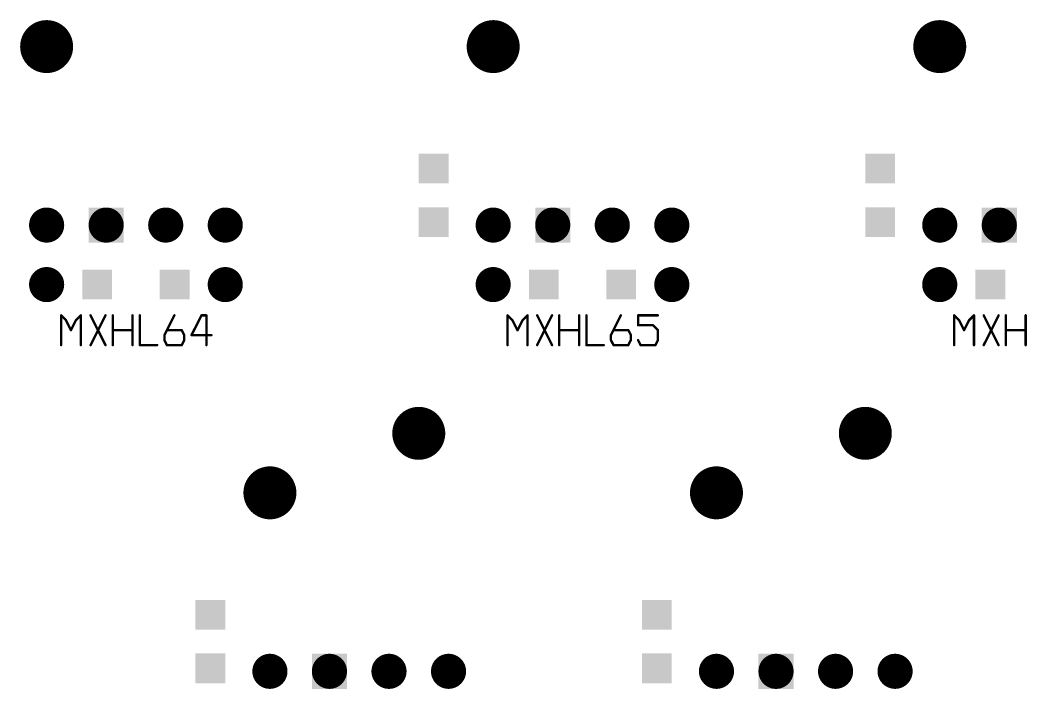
# Model space of a CAD drawing. Header units: millimetres. Extents: x 451 to 799, y 260 to 388.
# Drawn here: x 627.11 to 670.06, y 322.3 to 350.85 of the extents above; entities that cross this region are included whole.
import ezdxf

# ---------------------------------------------------------------- set-up
doc = ezdxf.new("R2010")
doc.units = ezdxf.units.MM
for name, color, linetype in [('3_A_', 4, 'Continuous'), ('4_A_', 54, 'Continuous'), ('5_A_', 7, 'Continuous')]:
    doc.layers.add(name, color=color, linetype=linetype)

# ---------------------------------------------------------------- blocks, each defined once
blk = doc.blocks.new('D24ROUND1_4986X1_4986')
blk.add_lwpolyline([(0.37465, 0, 0.7493, 0.7493, 1), (-0.37465, 0, 0.7493, 0.7493, 1), (0.37465, 0, 0.7493, 0.7493, 0)], format="xyseb")
blk = doc.blocks.new('D25ROUND2_2606X2_2606')
blk.add_lwpolyline([(0.56515, 0, 1.1303, 1.1303, 1), (-0.56515, 0, 1.1303, 1.1303, 1), (0.56515, 0, 1.1303, 1.1303, 0)], format="xyseb")
blk = doc.blocks.new('D16SQUARE1_27X1_27')
blk.add_solid([(-0.635, -0.635), (0.635, -0.635), (-0.635, 0.635), (0.635, 0.635)])
blk = doc.blocks.new('D41SQUARE1_4986X1_4986')
blk.add_solid([(-0.7493, -0.7493), (0.7493, -0.7493), (-0.7493, 0.7493), (0.7493, 0.7493)])

msp = doc.modelspace()

# ---------------------------------------------------------------- linework, layer by layer
at = {"layer": '5_A_'}
for points in [[(629.066, 338.031, 0.102, 0.102, 0), (628.855, 338.242, 0.102, 0.102, 0)], [(628.855, 338.242, 0.102, 0.102, 0), (628.855, 336.972, 0.102, 0.102, 0)], [(629.276, 337.607, 0.102, 0.102, 0), (629.066, 338.031, 0.102, 0.102, 0)], [(629.49, 338.031, 0.102, 0.102, 0), (629.276, 337.607, 0.102, 0.102, 0)], [(629.701, 338.242, 0.102, 0.102, 0), (629.49, 338.031, 0.102, 0.102, 0)], [(629.701, 336.972, 0.102, 0.102, 0), (629.701, 338.242, 0.102, 0.102, 0)], [(630.75, 336.972, 0.102, 0.102, 0), (630.115, 338.242, 0.102, 0.102, 0)], [(630.75, 338.242, 0.102, 0.102, 0), (630.115, 336.972, 0.102, 0.102, 0)], [(631.06, 336.972, 0.102, 0.102, 0), (631.06, 338.242, 0.102, 0.102, 0)], [(631.905, 336.972, 0.102, 0.102, 0), (631.905, 338.242, 0.102, 0.102, 0)], [(632.215, 336.972, 0.102, 0.102, 0), (632.215, 338.242, 0.102, 0.102, 0)], [(633.264, 337.396, 0.102, 0.102, 0), (633.688, 338.242, 0.102, 0.102, 0)], [(634.42, 337.396, 0.102, 0.102, 0), (634.844, 338.242, 0.102, 0.102, 0)], [(634.844, 338.242, 0.102, 0.102, 0), (635.055, 338.242, 0.102, 0.102, 0)], [(635.055, 338.242, 0.102, 0.102, 0), (635.055, 336.972, 0.102, 0.102, 0)], [(648.116, 338.031, 0.102, 0.102, 0), (647.905, 338.242, 0.102, 0.102, 0)], [(647.905, 338.242, 0.102, 0.102, 0), (647.905, 336.972, 0.102, 0.102, 0)], [(648.326, 337.607, 0.102, 0.102, 0), (648.116, 338.031, 0.102, 0.102, 0)], [(648.54, 338.031, 0.102, 0.102, 0), (648.326, 337.607, 0.102, 0.102, 0)], [(648.751, 338.242, 0.102, 0.102, 0), (648.54, 338.031, 0.102, 0.102, 0)], [(648.751, 336.972, 0.102, 0.102, 0), (648.751, 338.242, 0.102, 0.102, 0)], [(649.8, 336.972, 0.102, 0.102, 0), (649.165, 338.242, 0.102, 0.102, 0)], [(649.8, 338.242, 0.102, 0.102, 0), (649.165, 336.972, 0.102, 0.102, 0)], [(650.11, 336.972, 0.102, 0.102, 0), (650.11, 338.242, 0.102, 0.102, 0)], [(650.955, 336.972, 0.102, 0.102, 0), (650.955, 338.242, 0.102, 0.102, 0)], [(651.265, 336.972, 0.102, 0.102, 0), (651.265, 338.242, 0.102, 0.102, 0)], [(652.314, 337.396, 0.102, 0.102, 0), (652.738, 338.242, 0.102, 0.102, 0)], [(653.47, 337.82, 0.102, 0.102, 0), (653.47, 338.242, 0.102, 0.102, 0)], [(653.47, 338.242, 0.102, 0.102, 0), (654.318, 338.242, 0.102, 0.102, 0)], [(667.166, 338.031, 0.102, 0.102, 0), (666.955, 338.242, 0.102, 0.102, 0)], [(666.955, 338.242, 0.102, 0.102, 0), (666.955, 336.972, 0.102, 0.102, 0)], [(667.376, 337.607, 0.102, 0.102, 0), (667.166, 338.031, 0.102, 0.102, 0)], [(667.59, 338.031, 0.102, 0.102, 0), (667.376, 337.607, 0.102, 0.102, 0)], [(667.801, 338.242, 0.102, 0.102, 0), (667.59, 338.031, 0.102, 0.102, 0)], [(667.801, 336.972, 0.102, 0.102, 0), (667.801, 338.242, 0.102, 0.102, 0)], [(668.85, 336.972, 0.102, 0.102, 0), (668.215, 338.242, 0.102, 0.102, 0)], [(668.85, 338.242, 0.102, 0.102, 0), (668.215, 336.972, 0.102, 0.102, 0)], [(669.16, 336.972, 0.102, 0.102, 0), (669.16, 338.242, 0.102, 0.102, 0)], [(670.005, 336.972, 0.102, 0.102, 0), (670.005, 338.242, 0.102, 0.102, 0)], [(631.905, 337.607, 0.102, 0.102, 0), (631.06, 337.607, 0.102, 0.102, 0)], [(633.371, 337.607, 0.102, 0.102, 0), (634.006, 337.607, 0.102, 0.102, 0)], [(634.006, 337.607, 0.102, 0.102, 0), (634.113, 337.396, 0.102, 0.102, 0)], [(650.955, 337.607, 0.102, 0.102, 0), (650.11, 337.607, 0.102, 0.102, 0)], [(652.421, 337.607, 0.102, 0.102, 0), (653.056, 337.607, 0.102, 0.102, 0)], [(653.056, 337.607, 0.102, 0.102, 0), (653.163, 337.396, 0.102, 0.102, 0)], [(654.105, 337.82, 0.102, 0.102, 0), (653.47, 337.82, 0.102, 0.102, 0)], [(654.318, 337.607, 0.102, 0.102, 0), (654.105, 337.82, 0.102, 0.102, 0)], [(654.318, 337.185, 0.102, 0.102, 0), (654.318, 337.607, 0.102, 0.102, 0)], [(670.005, 337.607, 0.102, 0.102, 0), (669.16, 337.607, 0.102, 0.102, 0)], [(633.264, 337.185, 0.102, 0.102, 0), (633.264, 337.396, 0.102, 0.102, 0)], [(633.371, 336.972, 0.102, 0.102, 0), (633.264, 337.185, 0.102, 0.102, 0)], [(634.113, 337.185, 0.102, 0.102, 0), (634.006, 336.972, 0.102, 0.102, 0)], [(634.113, 337.396, 0.102, 0.102, 0), (634.113, 337.185, 0.102, 0.102, 0)], [(635.268, 337.396, 0.102, 0.102, 0), (634.42, 337.396, 0.102, 0.102, 0)], [(652.314, 337.185, 0.102, 0.102, 0), (652.314, 337.396, 0.102, 0.102, 0)], [(652.421, 336.972, 0.102, 0.102, 0), (652.314, 337.185, 0.102, 0.102, 0)], [(653.163, 337.185, 0.102, 0.102, 0), (653.056, 336.972, 0.102, 0.102, 0)], [(653.163, 337.396, 0.102, 0.102, 0), (653.163, 337.185, 0.102, 0.102, 0)], [(653.47, 337.185, 0.102, 0.102, 0), (653.577, 336.972, 0.102, 0.102, 0)], [(654.212, 336.972, 0.102, 0.102, 0), (654.318, 337.185, 0.102, 0.102, 0)], [(632.957, 336.972, 0.102, 0.102, 0), (632.215, 336.972, 0.102, 0.102, 0)], [(634.006, 336.972, 0.102, 0.102, 0), (633.371, 336.972, 0.102, 0.102, 0)], [(652.007, 336.972, 0.102, 0.102, 0), (651.265, 336.972, 0.102, 0.102, 0)], [(653.056, 336.972, 0.102, 0.102, 0), (652.421, 336.972, 0.102, 0.102, 0)], [(653.577, 336.972, 0.102, 0.102, 0), (654.212, 336.972, 0.102, 0.102, 0)]]:
    msp.add_lwpolyline(points, format="xyseb", dxfattribs=at)
for points in [[(628.829, 338.242, 0.0508, 0.0508, 1), (628.88, 338.242, 0.0508, 0.0508, 1), (628.829, 338.242, 0.0508, 0.0508, 0)], [(628.829, 338.242, 0.0508, 0.0508, 1), (628.88, 338.242, 0.0508, 0.0508, 1), (628.829, 338.242, 0.0508, 0.0508, 0)], [(628.829, 338.242, 0.0508, 0.0508, 1), (628.88, 338.242, 0.0508, 0.0508, 1), (628.829, 338.242, 0.0508, 0.0508, 0)], [(629.04, 338.031, 0.0508, 0.0508, 1), (629.091, 338.031, 0.0508, 0.0508, 1), (629.04, 338.031, 0.0508, 0.0508, 0)], [(629.04, 338.031, 0.0508, 0.0508, 1), (629.091, 338.031, 0.0508, 0.0508, 1), (629.04, 338.031, 0.0508, 0.0508, 0)], [(629.04, 338.031, 0.0508, 0.0508, 1), (629.091, 338.031, 0.0508, 0.0508, 1), (629.04, 338.031, 0.0508, 0.0508, 0)], [(629.464, 338.031, 0.0508, 0.0508, 1), (629.515, 338.031, 0.0508, 0.0508, 1), (629.464, 338.031, 0.0508, 0.0508, 0)], [(629.464, 338.031, 0.0508, 0.0508, 1), (629.515, 338.031, 0.0508, 0.0508, 1), (629.464, 338.031, 0.0508, 0.0508, 0)], [(629.464, 338.031, 0.0508, 0.0508, 1), (629.515, 338.031, 0.0508, 0.0508, 1), (629.464, 338.031, 0.0508, 0.0508, 0)], [(629.675, 338.242, 0.0508, 0.0508, 1), (629.726, 338.242, 0.0508, 0.0508, 1), (629.675, 338.242, 0.0508, 0.0508, 0)], [(629.675, 338.242, 0.0508, 0.0508, 1), (629.726, 338.242, 0.0508, 0.0508, 1), (629.675, 338.242, 0.0508, 0.0508, 0)], [(629.675, 338.242, 0.0508, 0.0508, 1), (629.726, 338.242, 0.0508, 0.0508, 1), (629.675, 338.242, 0.0508, 0.0508, 0)], [(630.089, 338.242, 0.0508, 0.0508, 1), (630.14, 338.242, 0.0508, 0.0508, 1), (630.089, 338.242, 0.0508, 0.0508, 0)], [(630.089, 338.242, 0.0508, 0.0508, 1), (630.14, 338.242, 0.0508, 0.0508, 1), (630.089, 338.242, 0.0508, 0.0508, 0)], [(630.724, 338.242, 0.0508, 0.0508, 1), (630.775, 338.242, 0.0508, 0.0508, 1), (630.724, 338.242, 0.0508, 0.0508, 0)], [(631.034, 338.242, 0.0508, 0.0508, 1), (631.085, 338.242, 0.0508, 0.0508, 1), (631.034, 338.242, 0.0508, 0.0508, 0)], [(631.034, 338.242, 0.0508, 0.0508, 1), (631.085, 338.242, 0.0508, 0.0508, 1), (631.034, 338.242, 0.0508, 0.0508, 0)], [(631.88, 338.242, 0.0508, 0.0508, 1), (631.931, 338.242, 0.0508, 0.0508, 1), (631.88, 338.242, 0.0508, 0.0508, 0)], [(631.88, 338.242, 0.0508, 0.0508, 1), (631.931, 338.242, 0.0508, 0.0508, 1), (631.88, 338.242, 0.0508, 0.0508, 0)], [(632.19, 338.242, 0.0508, 0.0508, 1), (632.241, 338.242, 0.0508, 0.0508, 1), (632.19, 338.242, 0.0508, 0.0508, 0)], [(632.19, 338.242, 0.0508, 0.0508, 1), (632.241, 338.242, 0.0508, 0.0508, 1), (632.19, 338.242, 0.0508, 0.0508, 0)], [(633.663, 338.242, 0.0508, 0.0508, 1), (633.714, 338.242, 0.0508, 0.0508, 1), (633.663, 338.242, 0.0508, 0.0508, 0)], [(633.663, 338.242, 0.0508, 0.0508, 1), (633.714, 338.242, 0.0508, 0.0508, 1), (633.663, 338.242, 0.0508, 0.0508, 0)], [(634.819, 338.242, 0.0508, 0.0508, 1), (634.87, 338.242, 0.0508, 0.0508, 1), (634.819, 338.242, 0.0508, 0.0508, 0)], [(634.819, 338.242, 0.0508, 0.0508, 1), (634.87, 338.242, 0.0508, 0.0508, 1), (634.819, 338.242, 0.0508, 0.0508, 0)], [(634.819, 338.242, 0.0508, 0.0508, 1), (634.87, 338.242, 0.0508, 0.0508, 1), (634.819, 338.242, 0.0508, 0.0508, 0)], [(635.03, 338.242, 0.0508, 0.0508, 1), (635.08, 338.242, 0.0508, 0.0508, 1), (635.03, 338.242, 0.0508, 0.0508, 0)], [(635.03, 338.242, 0.0508, 0.0508, 1), (635.08, 338.242, 0.0508, 0.0508, 1), (635.03, 338.242, 0.0508, 0.0508, 0)], [(635.03, 338.242, 0.0508, 0.0508, 1), (635.08, 338.242, 0.0508, 0.0508, 1), (635.03, 338.242, 0.0508, 0.0508, 0)], [(647.879, 338.242, 0.0508, 0.0508, 1), (647.93, 338.242, 0.0508, 0.0508, 1), (647.879, 338.242, 0.0508, 0.0508, 0)], [(647.879, 338.242, 0.0508, 0.0508, 1), (647.93, 338.242, 0.0508, 0.0508, 1), (647.879, 338.242, 0.0508, 0.0508, 0)], [(647.879, 338.242, 0.0508, 0.0508, 1), (647.93, 338.242, 0.0508, 0.0508, 1), (647.879, 338.242, 0.0508, 0.0508, 0)], [(648.09, 338.031, 0.0508, 0.0508, 1), (648.141, 338.031, 0.0508, 0.0508, 1), (648.09, 338.031, 0.0508, 0.0508, 0)], [(648.09, 338.031, 0.0508, 0.0508, 1), (648.141, 338.031, 0.0508, 0.0508, 1), (648.09, 338.031, 0.0508, 0.0508, 0)], [(648.09, 338.031, 0.0508, 0.0508, 1), (648.141, 338.031, 0.0508, 0.0508, 1), (648.09, 338.031, 0.0508, 0.0508, 0)], [(648.514, 338.031, 0.0508, 0.0508, 1), (648.565, 338.031, 0.0508, 0.0508, 1), (648.514, 338.031, 0.0508, 0.0508, 0)], [(648.514, 338.031, 0.0508, 0.0508, 1), (648.565, 338.031, 0.0508, 0.0508, 1), (648.514, 338.031, 0.0508, 0.0508, 0)], [(648.514, 338.031, 0.0508, 0.0508, 1), (648.565, 338.031, 0.0508, 0.0508, 1), (648.514, 338.031, 0.0508, 0.0508, 0)], [(648.725, 338.242, 0.0508, 0.0508, 1), (648.776, 338.242, 0.0508, 0.0508, 1), (648.725, 338.242, 0.0508, 0.0508, 0)], [(648.725, 338.242, 0.0508, 0.0508, 1), (648.776, 338.242, 0.0508, 0.0508, 1), (648.725, 338.242, 0.0508, 0.0508, 0)], [(648.725, 338.242, 0.0508, 0.0508, 1), (648.776, 338.242, 0.0508, 0.0508, 1), (648.725, 338.242, 0.0508, 0.0508, 0)], [(649.139, 338.242, 0.0508, 0.0508, 1), (649.19, 338.242, 0.0508, 0.0508, 1), (649.139, 338.242, 0.0508, 0.0508, 0)], [(649.139, 338.242, 0.0508, 0.0508, 1), (649.19, 338.242, 0.0508, 0.0508, 1), (649.139, 338.242, 0.0508, 0.0508, 0)], [(649.774, 338.242, 0.0508, 0.0508, 1), (649.825, 338.242, 0.0508, 0.0508, 1), (649.774, 338.242, 0.0508, 0.0508, 0)], [(650.084, 338.242, 0.0508, 0.0508, 1), (650.135, 338.242, 0.0508, 0.0508, 1), (650.084, 338.242, 0.0508, 0.0508, 0)], [(650.084, 338.242, 0.0508, 0.0508, 1), (650.135, 338.242, 0.0508, 0.0508, 1), (650.084, 338.242, 0.0508, 0.0508, 0)], [(650.93, 338.242, 0.0508, 0.0508, 1), (650.981, 338.242, 0.0508, 0.0508, 1), (650.93, 338.242, 0.0508, 0.0508, 0)], [(650.93, 338.242, 0.0508, 0.0508, 1), (650.981, 338.242, 0.0508, 0.0508, 1), (650.93, 338.242, 0.0508, 0.0508, 0)], [(651.24, 338.242, 0.0508, 0.0508, 1), (651.291, 338.242, 0.0508, 0.0508, 1), (651.24, 338.242, 0.0508, 0.0508, 0)], [(651.24, 338.242, 0.0508, 0.0508, 1), (651.291, 338.242, 0.0508, 0.0508, 1), (651.24, 338.242, 0.0508, 0.0508, 0)], [(652.713, 338.242, 0.0508, 0.0508, 1), (652.764, 338.242, 0.0508, 0.0508, 1), (652.713, 338.242, 0.0508, 0.0508, 0)], [(652.713, 338.242, 0.0508, 0.0508, 1), (652.764, 338.242, 0.0508, 0.0508, 1), (652.713, 338.242, 0.0508, 0.0508, 0)], [(653.445, 338.242, 0.0508, 0.0508, 1), (653.495, 338.242, 0.0508, 0.0508, 1), (653.445, 338.242, 0.0508, 0.0508, 0)], [(653.445, 338.242, 0.0508, 0.0508, 1), (653.495, 338.242, 0.0508, 0.0508, 1), (653.445, 338.242, 0.0508, 0.0508, 0)], [(653.445, 338.242, 0.0508, 0.0508, 1), (653.495, 338.242, 0.0508, 0.0508, 1), (653.445, 338.242, 0.0508, 0.0508, 0)], [(654.293, 338.242, 0.0508, 0.0508, 1), (654.344, 338.242, 0.0508, 0.0508, 1), (654.293, 338.242, 0.0508, 0.0508, 0)], [(654.293, 338.242, 0.0508, 0.0508, 1), (654.344, 338.242, 0.0508, 0.0508, 1), (654.293, 338.242, 0.0508, 0.0508, 0)], [(666.929, 338.242, 0.0508, 0.0508, 1), (666.98, 338.242, 0.0508, 0.0508, 1), (666.929, 338.242, 0.0508, 0.0508, 0)], [(666.929, 338.242, 0.0508, 0.0508, 1), (666.98, 338.242, 0.0508, 0.0508, 1), (666.929, 338.242, 0.0508, 0.0508, 0)], [(666.929, 338.242, 0.0508, 0.0508, 1), (666.98, 338.242, 0.0508, 0.0508, 1), (666.929, 338.242, 0.0508, 0.0508, 0)], [(667.14, 338.031, 0.0508, 0.0508, 1), (667.191, 338.031, 0.0508, 0.0508, 1), (667.14, 338.031, 0.0508, 0.0508, 0)], [(667.14, 338.031, 0.0508, 0.0508, 1), (667.191, 338.031, 0.0508, 0.0508, 1), (667.14, 338.031, 0.0508, 0.0508, 0)], [(667.14, 338.031, 0.0508, 0.0508, 1), (667.191, 338.031, 0.0508, 0.0508, 1), (667.14, 338.031, 0.0508, 0.0508, 0)], [(667.564, 338.031, 0.0508, 0.0508, 1), (667.615, 338.031, 0.0508, 0.0508, 1), (667.564, 338.031, 0.0508, 0.0508, 0)], [(667.564, 338.031, 0.0508, 0.0508, 1), (667.615, 338.031, 0.0508, 0.0508, 1), (667.564, 338.031, 0.0508, 0.0508, 0)], [(667.564, 338.031, 0.0508, 0.0508, 1), (667.615, 338.031, 0.0508, 0.0508, 1), (667.564, 338.031, 0.0508, 0.0508, 0)], [(667.775, 338.242, 0.0508, 0.0508, 1), (667.826, 338.242, 0.0508, 0.0508, 1), (667.775, 338.242, 0.0508, 0.0508, 0)], [(667.775, 338.242, 0.0508, 0.0508, 1), (667.826, 338.242, 0.0508, 0.0508, 1), (667.775, 338.242, 0.0508, 0.0508, 0)], [(667.775, 338.242, 0.0508, 0.0508, 1), (667.826, 338.242, 0.0508, 0.0508, 1), (667.775, 338.242, 0.0508, 0.0508, 0)], [(668.189, 338.242, 0.0508, 0.0508, 1), (668.24, 338.242, 0.0508, 0.0508, 1), (668.189, 338.242, 0.0508, 0.0508, 0)], [(668.189, 338.242, 0.0508, 0.0508, 1), (668.24, 338.242, 0.0508, 0.0508, 1), (668.189, 338.242, 0.0508, 0.0508, 0)], [(668.824, 338.242, 0.0508, 0.0508, 1), (668.875, 338.242, 0.0508, 0.0508, 1), (668.824, 338.242, 0.0508, 0.0508, 0)], [(669.134, 338.242, 0.0508, 0.0508, 1), (669.185, 338.242, 0.0508, 0.0508, 1), (669.134, 338.242, 0.0508, 0.0508, 0)], [(669.134, 338.242, 0.0508, 0.0508, 1), (669.185, 338.242, 0.0508, 0.0508, 1), (669.134, 338.242, 0.0508, 0.0508, 0)], [(669.98, 338.242, 0.0508, 0.0508, 1), (670.031, 338.242, 0.0508, 0.0508, 1), (669.98, 338.242, 0.0508, 0.0508, 0)], [(669.98, 338.242, 0.0508, 0.0508, 1), (670.031, 338.242, 0.0508, 0.0508, 1), (669.98, 338.242, 0.0508, 0.0508, 0)], [(629.251, 337.607, 0.0508, 0.0508, 1), (629.302, 337.607, 0.0508, 0.0508, 1), (629.251, 337.607, 0.0508, 0.0508, 0)], [(629.251, 337.607, 0.0508, 0.0508, 1), (629.302, 337.607, 0.0508, 0.0508, 1), (629.251, 337.607, 0.0508, 0.0508, 0)], [(629.251, 337.607, 0.0508, 0.0508, 1), (629.302, 337.607, 0.0508, 0.0508, 1), (629.251, 337.607, 0.0508, 0.0508, 0)], [(631.034, 337.607, 0.0508, 0.0508, 1), (631.085, 337.607, 0.0508, 0.0508, 1), (631.034, 337.607, 0.0508, 0.0508, 0)], [(631.034, 337.607, 0.0508, 0.0508, 1), (631.085, 337.607, 0.0508, 0.0508, 1), (631.034, 337.607, 0.0508, 0.0508, 0)], [(631.88, 337.607, 0.0508, 0.0508, 1), (631.931, 337.607, 0.0508, 0.0508, 1), (631.88, 337.607, 0.0508, 0.0508, 0)], [(633.346, 337.607, 0.0508, 0.0508, 1), (633.396, 337.607, 0.0508, 0.0508, 1), (633.346, 337.607, 0.0508, 0.0508, 0)], [(633.981, 337.607, 0.0508, 0.0508, 1), (634.031, 337.607, 0.0508, 0.0508, 1), (633.981, 337.607, 0.0508, 0.0508, 0)], [(633.981, 337.607, 0.0508, 0.0508, 1), (634.031, 337.607, 0.0508, 0.0508, 1), (633.981, 337.607, 0.0508, 0.0508, 0)], [(633.981, 337.607, 0.0508, 0.0508, 1), (634.031, 337.607, 0.0508, 0.0508, 1), (633.981, 337.607, 0.0508, 0.0508, 0)], [(648.301, 337.607, 0.0508, 0.0508, 1), (648.352, 337.607, 0.0508, 0.0508, 1), (648.301, 337.607, 0.0508, 0.0508, 0)], [(648.301, 337.607, 0.0508, 0.0508, 1), (648.352, 337.607, 0.0508, 0.0508, 1), (648.301, 337.607, 0.0508, 0.0508, 0)], [(648.301, 337.607, 0.0508, 0.0508, 1), (648.352, 337.607, 0.0508, 0.0508, 1), (648.301, 337.607, 0.0508, 0.0508, 0)], [(650.084, 337.607, 0.0508, 0.0508, 1), (650.135, 337.607, 0.0508, 0.0508, 1), (650.084, 337.607, 0.0508, 0.0508, 0)], [(650.084, 337.607, 0.0508, 0.0508, 1), (650.135, 337.607, 0.0508, 0.0508, 1), (650.084, 337.607, 0.0508, 0.0508, 0)], [(650.93, 337.607, 0.0508, 0.0508, 1), (650.981, 337.607, 0.0508, 0.0508, 1), (650.93, 337.607, 0.0508, 0.0508, 0)], [(652.396, 337.607, 0.0508, 0.0508, 1), (652.446, 337.607, 0.0508, 0.0508, 1), (652.396, 337.607, 0.0508, 0.0508, 0)], [(653.031, 337.607, 0.0508, 0.0508, 1), (653.081, 337.607, 0.0508, 0.0508, 1), (653.031, 337.607, 0.0508, 0.0508, 0)], [(653.031, 337.607, 0.0508, 0.0508, 1), (653.081, 337.607, 0.0508, 0.0508, 1), (653.031, 337.607, 0.0508, 0.0508, 0)], [(653.031, 337.607, 0.0508, 0.0508, 1), (653.081, 337.607, 0.0508, 0.0508, 1), (653.031, 337.607, 0.0508, 0.0508, 0)], [(653.445, 337.82, 0.0508, 0.0508, 1), (653.495, 337.82, 0.0508, 0.0508, 1), (653.445, 337.82, 0.0508, 0.0508, 0)], [(653.445, 337.82, 0.0508, 0.0508, 1), (653.495, 337.82, 0.0508, 0.0508, 1), (653.445, 337.82, 0.0508, 0.0508, 0)], [(653.445, 337.82, 0.0508, 0.0508, 1), (653.495, 337.82, 0.0508, 0.0508, 1), (653.445, 337.82, 0.0508, 0.0508, 0)], [(654.08, 337.82, 0.0508, 0.0508, 1), (654.13, 337.82, 0.0508, 0.0508, 1), (654.08, 337.82, 0.0508, 0.0508, 0)], [(654.08, 337.82, 0.0508, 0.0508, 1), (654.13, 337.82, 0.0508, 0.0508, 1), (654.08, 337.82, 0.0508, 0.0508, 0)], [(654.08, 337.82, 0.0508, 0.0508, 1), (654.13, 337.82, 0.0508, 0.0508, 1), (654.08, 337.82, 0.0508, 0.0508, 0)], [(654.293, 337.607, 0.0508, 0.0508, 1), (654.344, 337.607, 0.0508, 0.0508, 1), (654.293, 337.607, 0.0508, 0.0508, 0)], [(654.293, 337.607, 0.0508, 0.0508, 1), (654.344, 337.607, 0.0508, 0.0508, 1), (654.293, 337.607, 0.0508, 0.0508, 0)], [(654.293, 337.607, 0.0508, 0.0508, 1), (654.344, 337.607, 0.0508, 0.0508, 1), (654.293, 337.607, 0.0508, 0.0508, 0)], [(667.351, 337.607, 0.0508, 0.0508, 1), (667.402, 337.607, 0.0508, 0.0508, 1), (667.351, 337.607, 0.0508, 0.0508, 0)], [(667.351, 337.607, 0.0508, 0.0508, 1), (667.402, 337.607, 0.0508, 0.0508, 1), (667.351, 337.607, 0.0508, 0.0508, 0)], [(667.351, 337.607, 0.0508, 0.0508, 1), (667.402, 337.607, 0.0508, 0.0508, 1), (667.351, 337.607, 0.0508, 0.0508, 0)], [(669.134, 337.607, 0.0508, 0.0508, 1), (669.185, 337.607, 0.0508, 0.0508, 1), (669.134, 337.607, 0.0508, 0.0508, 0)], [(669.134, 337.607, 0.0508, 0.0508, 1), (669.185, 337.607, 0.0508, 0.0508, 1), (669.134, 337.607, 0.0508, 0.0508, 0)], [(669.98, 337.607, 0.0508, 0.0508, 1), (670.031, 337.607, 0.0508, 0.0508, 1), (669.98, 337.607, 0.0508, 0.0508, 0)], [(633.239, 337.396, 0.0508, 0.0508, 1), (633.29, 337.396, 0.0508, 0.0508, 1), (633.239, 337.396, 0.0508, 0.0508, 0)], [(633.239, 337.396, 0.0508, 0.0508, 1), (633.29, 337.396, 0.0508, 0.0508, 1), (633.239, 337.396, 0.0508, 0.0508, 0)], [(633.239, 337.396, 0.0508, 0.0508, 1), (633.29, 337.396, 0.0508, 0.0508, 1), (633.239, 337.396, 0.0508, 0.0508, 0)], [(633.239, 337.185, 0.0508, 0.0508, 1), (633.29, 337.185, 0.0508, 0.0508, 1), (633.239, 337.185, 0.0508, 0.0508, 0)], [(633.239, 337.185, 0.0508, 0.0508, 1), (633.29, 337.185, 0.0508, 0.0508, 1), (633.239, 337.185, 0.0508, 0.0508, 0)], [(633.239, 337.185, 0.0508, 0.0508, 1), (633.29, 337.185, 0.0508, 0.0508, 1), (633.239, 337.185, 0.0508, 0.0508, 0)], [(634.087, 337.396, 0.0508, 0.0508, 1), (634.138, 337.396, 0.0508, 0.0508, 1), (634.087, 337.396, 0.0508, 0.0508, 0)], [(634.087, 337.396, 0.0508, 0.0508, 1), (634.138, 337.396, 0.0508, 0.0508, 1), (634.087, 337.396, 0.0508, 0.0508, 0)], [(634.087, 337.396, 0.0508, 0.0508, 1), (634.138, 337.396, 0.0508, 0.0508, 1), (634.087, 337.396, 0.0508, 0.0508, 0)], [(634.087, 337.185, 0.0508, 0.0508, 1), (634.138, 337.185, 0.0508, 0.0508, 1), (634.087, 337.185, 0.0508, 0.0508, 0)], [(634.087, 337.185, 0.0508, 0.0508, 1), (634.138, 337.185, 0.0508, 0.0508, 1), (634.087, 337.185, 0.0508, 0.0508, 0)], [(634.087, 337.185, 0.0508, 0.0508, 1), (634.138, 337.185, 0.0508, 0.0508, 1), (634.087, 337.185, 0.0508, 0.0508, 0)], [(634.395, 337.396, 0.0508, 0.0508, 1), (634.445, 337.396, 0.0508, 0.0508, 1), (634.395, 337.396, 0.0508, 0.0508, 0)], [(634.395, 337.396, 0.0508, 0.0508, 1), (634.445, 337.396, 0.0508, 0.0508, 1), (634.395, 337.396, 0.0508, 0.0508, 0)], [(634.395, 337.396, 0.0508, 0.0508, 1), (634.445, 337.396, 0.0508, 0.0508, 1), (634.395, 337.396, 0.0508, 0.0508, 0)], [(635.243, 337.396, 0.0508, 0.0508, 1), (635.294, 337.396, 0.0508, 0.0508, 1), (635.243, 337.396, 0.0508, 0.0508, 0)], [(652.289, 337.396, 0.0508, 0.0508, 1), (652.34, 337.396, 0.0508, 0.0508, 1), (652.289, 337.396, 0.0508, 0.0508, 0)], [(652.289, 337.396, 0.0508, 0.0508, 1), (652.34, 337.396, 0.0508, 0.0508, 1), (652.289, 337.396, 0.0508, 0.0508, 0)], [(652.289, 337.396, 0.0508, 0.0508, 1), (652.34, 337.396, 0.0508, 0.0508, 1), (652.289, 337.396, 0.0508, 0.0508, 0)], [(652.289, 337.185, 0.0508, 0.0508, 1), (652.34, 337.185, 0.0508, 0.0508, 1), (652.289, 337.185, 0.0508, 0.0508, 0)], [(652.289, 337.185, 0.0508, 0.0508, 1), (652.34, 337.185, 0.0508, 0.0508, 1), (652.289, 337.185, 0.0508, 0.0508, 0)], [(652.289, 337.185, 0.0508, 0.0508, 1), (652.34, 337.185, 0.0508, 0.0508, 1), (652.289, 337.185, 0.0508, 0.0508, 0)], [(653.137, 337.396, 0.0508, 0.0508, 1), (653.188, 337.396, 0.0508, 0.0508, 1), (653.137, 337.396, 0.0508, 0.0508, 0)], [(653.137, 337.396, 0.0508, 0.0508, 1), (653.188, 337.396, 0.0508, 0.0508, 1), (653.137, 337.396, 0.0508, 0.0508, 0)], [(653.137, 337.396, 0.0508, 0.0508, 1), (653.188, 337.396, 0.0508, 0.0508, 1), (653.137, 337.396, 0.0508, 0.0508, 0)], [(653.137, 337.185, 0.0508, 0.0508, 1), (653.188, 337.185, 0.0508, 0.0508, 1), (653.137, 337.185, 0.0508, 0.0508, 0)], [(653.137, 337.185, 0.0508, 0.0508, 1), (653.188, 337.185, 0.0508, 0.0508, 1), (653.137, 337.185, 0.0508, 0.0508, 0)], [(653.137, 337.185, 0.0508, 0.0508, 1), (653.188, 337.185, 0.0508, 0.0508, 1), (653.137, 337.185, 0.0508, 0.0508, 0)], [(653.445, 337.185, 0.0508, 0.0508, 1), (653.495, 337.185, 0.0508, 0.0508, 1), (653.445, 337.185, 0.0508, 0.0508, 0)], [(654.293, 337.185, 0.0508, 0.0508, 1), (654.344, 337.185, 0.0508, 0.0508, 1), (654.293, 337.185, 0.0508, 0.0508, 0)], [(654.293, 337.185, 0.0508, 0.0508, 1), (654.344, 337.185, 0.0508, 0.0508, 1), (654.293, 337.185, 0.0508, 0.0508, 0)], [(654.293, 337.185, 0.0508, 0.0508, 1), (654.344, 337.185, 0.0508, 0.0508, 1), (654.293, 337.185, 0.0508, 0.0508, 0)], [(628.829, 336.972, 0.0508, 0.0508, 1), (628.88, 336.972, 0.0508, 0.0508, 1), (628.829, 336.972, 0.0508, 0.0508, 0)], [(628.829, 336.972, 0.0508, 0.0508, 1), (628.88, 336.972, 0.0508, 0.0508, 1), (628.829, 336.972, 0.0508, 0.0508, 0)], [(629.675, 336.972, 0.0508, 0.0508, 1), (629.726, 336.972, 0.0508, 0.0508, 1), (629.675, 336.972, 0.0508, 0.0508, 0)], [(630.089, 336.972, 0.0508, 0.0508, 1), (630.14, 336.972, 0.0508, 0.0508, 1), (630.089, 336.972, 0.0508, 0.0508, 0)], [(630.089, 336.972, 0.0508, 0.0508, 1), (630.14, 336.972, 0.0508, 0.0508, 1), (630.089, 336.972, 0.0508, 0.0508, 0)], [(630.724, 336.972, 0.0508, 0.0508, 1), (630.775, 336.972, 0.0508, 0.0508, 1), (630.724, 336.972, 0.0508, 0.0508, 0)], [(631.034, 336.972, 0.0508, 0.0508, 1), (631.085, 336.972, 0.0508, 0.0508, 1), (631.034, 336.972, 0.0508, 0.0508, 0)], [(631.88, 336.972, 0.0508, 0.0508, 1), (631.931, 336.972, 0.0508, 0.0508, 1), (631.88, 336.972, 0.0508, 0.0508, 0)], [(632.19, 336.972, 0.0508, 0.0508, 1), (632.241, 336.972, 0.0508, 0.0508, 1), (632.19, 336.972, 0.0508, 0.0508, 0)], [(632.19, 336.972, 0.0508, 0.0508, 1), (632.241, 336.972, 0.0508, 0.0508, 1), (632.19, 336.972, 0.0508, 0.0508, 0)], [(632.19, 336.972, 0.0508, 0.0508, 1), (632.241, 336.972, 0.0508, 0.0508, 1), (632.19, 336.972, 0.0508, 0.0508, 0)], [(632.932, 336.972, 0.0508, 0.0508, 1), (632.982, 336.972, 0.0508, 0.0508, 1), (632.932, 336.972, 0.0508, 0.0508, 0)], [(633.346, 336.972, 0.0508, 0.0508, 1), (633.396, 336.972, 0.0508, 0.0508, 1), (633.346, 336.972, 0.0508, 0.0508, 0)], [(633.346, 336.972, 0.0508, 0.0508, 1), (633.396, 336.972, 0.0508, 0.0508, 1), (633.346, 336.972, 0.0508, 0.0508, 0)], [(633.346, 336.972, 0.0508, 0.0508, 1), (633.396, 336.972, 0.0508, 0.0508, 1), (633.346, 336.972, 0.0508, 0.0508, 0)], [(633.981, 336.972, 0.0508, 0.0508, 1), (634.031, 336.972, 0.0508, 0.0508, 1), (633.981, 336.972, 0.0508, 0.0508, 0)], [(633.981, 336.972, 0.0508, 0.0508, 1), (634.031, 336.972, 0.0508, 0.0508, 1), (633.981, 336.972, 0.0508, 0.0508, 0)], [(633.981, 336.972, 0.0508, 0.0508, 1), (634.031, 336.972, 0.0508, 0.0508, 1), (633.981, 336.972, 0.0508, 0.0508, 0)], [(635.03, 336.972, 0.0508, 0.0508, 1), (635.08, 336.972, 0.0508, 0.0508, 1), (635.03, 336.972, 0.0508, 0.0508, 0)], [(635.03, 336.972, 0.0508, 0.0508, 1), (635.08, 336.972, 0.0508, 0.0508, 1), (635.03, 336.972, 0.0508, 0.0508, 0)], [(647.879, 336.972, 0.0508, 0.0508, 1), (647.93, 336.972, 0.0508, 0.0508, 1), (647.879, 336.972, 0.0508, 0.0508, 0)], [(647.879, 336.972, 0.0508, 0.0508, 1), (647.93, 336.972, 0.0508, 0.0508, 1), (647.879, 336.972, 0.0508, 0.0508, 0)], [(648.725, 336.972, 0.0508, 0.0508, 1), (648.776, 336.972, 0.0508, 0.0508, 1), (648.725, 336.972, 0.0508, 0.0508, 0)], [(649.139, 336.972, 0.0508, 0.0508, 1), (649.19, 336.972, 0.0508, 0.0508, 1), (649.139, 336.972, 0.0508, 0.0508, 0)], [(649.139, 336.972, 0.0508, 0.0508, 1), (649.19, 336.972, 0.0508, 0.0508, 1), (649.139, 336.972, 0.0508, 0.0508, 0)], [(649.774, 336.972, 0.0508, 0.0508, 1), (649.825, 336.972, 0.0508, 0.0508, 1), (649.774, 336.972, 0.0508, 0.0508, 0)], [(650.084, 336.972, 0.0508, 0.0508, 1), (650.135, 336.972, 0.0508, 0.0508, 1), (650.084, 336.972, 0.0508, 0.0508, 0)], [(650.93, 336.972, 0.0508, 0.0508, 1), (650.981, 336.972, 0.0508, 0.0508, 1), (650.93, 336.972, 0.0508, 0.0508, 0)], [(651.24, 336.972, 0.0508, 0.0508, 1), (651.291, 336.972, 0.0508, 0.0508, 1), (651.24, 336.972, 0.0508, 0.0508, 0)], [(651.24, 336.972, 0.0508, 0.0508, 1), (651.291, 336.972, 0.0508, 0.0508, 1), (651.24, 336.972, 0.0508, 0.0508, 0)], [(651.24, 336.972, 0.0508, 0.0508, 1), (651.291, 336.972, 0.0508, 0.0508, 1), (651.24, 336.972, 0.0508, 0.0508, 0)], [(651.982, 336.972, 0.0508, 0.0508, 1), (652.032, 336.972, 0.0508, 0.0508, 1), (651.982, 336.972, 0.0508, 0.0508, 0)], [(652.396, 336.972, 0.0508, 0.0508, 1), (652.446, 336.972, 0.0508, 0.0508, 1), (652.396, 336.972, 0.0508, 0.0508, 0)], [(652.396, 336.972, 0.0508, 0.0508, 1), (652.446, 336.972, 0.0508, 0.0508, 1), (652.396, 336.972, 0.0508, 0.0508, 0)], [(652.396, 336.972, 0.0508, 0.0508, 1), (652.446, 336.972, 0.0508, 0.0508, 1), (652.396, 336.972, 0.0508, 0.0508, 0)], [(653.031, 336.972, 0.0508, 0.0508, 1), (653.081, 336.972, 0.0508, 0.0508, 1), (653.031, 336.972, 0.0508, 0.0508, 0)], [(653.031, 336.972, 0.0508, 0.0508, 1), (653.081, 336.972, 0.0508, 0.0508, 1), (653.031, 336.972, 0.0508, 0.0508, 0)], [(653.031, 336.972, 0.0508, 0.0508, 1), (653.081, 336.972, 0.0508, 0.0508, 1), (653.031, 336.972, 0.0508, 0.0508, 0)], [(653.551, 336.972, 0.0508, 0.0508, 1), (653.602, 336.972, 0.0508, 0.0508, 1), (653.551, 336.972, 0.0508, 0.0508, 0)], [(653.551, 336.972, 0.0508, 0.0508, 1), (653.602, 336.972, 0.0508, 0.0508, 1), (653.551, 336.972, 0.0508, 0.0508, 0)], [(653.551, 336.972, 0.0508, 0.0508, 1), (653.602, 336.972, 0.0508, 0.0508, 1), (653.551, 336.972, 0.0508, 0.0508, 0)], [(654.186, 336.972, 0.0508, 0.0508, 1), (654.237, 336.972, 0.0508, 0.0508, 1), (654.186, 336.972, 0.0508, 0.0508, 0)], [(654.186, 336.972, 0.0508, 0.0508, 1), (654.237, 336.972, 0.0508, 0.0508, 1), (654.186, 336.972, 0.0508, 0.0508, 0)], [(654.186, 336.972, 0.0508, 0.0508, 1), (654.237, 336.972, 0.0508, 0.0508, 1), (654.186, 336.972, 0.0508, 0.0508, 0)], [(666.929, 336.972, 0.0508, 0.0508, 1), (666.98, 336.972, 0.0508, 0.0508, 1), (666.929, 336.972, 0.0508, 0.0508, 0)], [(666.929, 336.972, 0.0508, 0.0508, 1), (666.98, 336.972, 0.0508, 0.0508, 1), (666.929, 336.972, 0.0508, 0.0508, 0)], [(667.775, 336.972, 0.0508, 0.0508, 1), (667.826, 336.972, 0.0508, 0.0508, 1), (667.775, 336.972, 0.0508, 0.0508, 0)], [(668.189, 336.972, 0.0508, 0.0508, 1), (668.24, 336.972, 0.0508, 0.0508, 1), (668.189, 336.972, 0.0508, 0.0508, 0)], [(668.189, 336.972, 0.0508, 0.0508, 1), (668.24, 336.972, 0.0508, 0.0508, 1), (668.189, 336.972, 0.0508, 0.0508, 0)], [(668.824, 336.972, 0.0508, 0.0508, 1), (668.875, 336.972, 0.0508, 0.0508, 1), (668.824, 336.972, 0.0508, 0.0508, 0)], [(669.134, 336.972, 0.0508, 0.0508, 1), (669.185, 336.972, 0.0508, 0.0508, 1), (669.134, 336.972, 0.0508, 0.0508, 0)], [(669.98, 336.972, 0.0508, 0.0508, 1), (670.031, 336.972, 0.0508, 0.0508, 1), (669.98, 336.972, 0.0508, 0.0508, 0)]]:
    msp.add_lwpolyline(points, format="xyseb", close=True, dxfattribs=at)

# ---------------------------------------------------------------- block references
at = {"layer": '3_A_'}
for name, p in [('D25ROUND2_2606X2_2606', (628.24, 349.715)), ('D25ROUND2_2606X2_2606', (647.29, 349.715)), ('D25ROUND2_2606X2_2606', (666.34, 349.715)), ('D24ROUND1_4986X1_4986', (628.24, 342.095)), ('D24ROUND1_4986X1_4986', (630.78, 342.095)), ('D24ROUND1_4986X1_4986', (633.32, 342.095)), ('D24ROUND1_4986X1_4986', (635.86, 342.095)), ('D24ROUND1_4986X1_4986', (647.29, 342.095)), ('D24ROUND1_4986X1_4986', (649.83, 342.095)), ('D24ROUND1_4986X1_4986', (652.37, 342.095)), ('D24ROUND1_4986X1_4986', (654.91, 342.095)), ('D24ROUND1_4986X1_4986', (666.34, 342.095)), ('D24ROUND1_4986X1_4986', (668.88, 342.095)), ('D24ROUND1_4986X1_4986', (628.24, 339.555)), ('D24ROUND1_4986X1_4986', (635.86, 339.555)), ('D24ROUND1_4986X1_4986', (647.29, 339.555)), ('D24ROUND1_4986X1_4986', (654.91, 339.555)), ('D24ROUND1_4986X1_4986', (666.34, 339.555)), ('D25ROUND2_2606X2_2606', (644.115, 333.205)), ('D25ROUND2_2606X2_2606', (663.165, 333.205)), ('D25ROUND2_2606X2_2606', (637.765, 330.665)), ('D25ROUND2_2606X2_2606', (656.815, 330.665)), ('D24ROUND1_4986X1_4986', (637.765, 323.045)), ('D24ROUND1_4986X1_4986', (640.305, 323.045)), ('D24ROUND1_4986X1_4986', (642.845, 323.045)), ('D24ROUND1_4986X1_4986', (645.385, 323.045)), ('D24ROUND1_4986X1_4986', (656.815, 323.045)), ('D24ROUND1_4986X1_4986', (659.355, 323.045)), ('D24ROUND1_4986X1_4986', (661.895, 323.045)), ('D24ROUND1_4986X1_4986', (664.435, 323.045))]:
    msp.add_blockref(name, p, dxfattribs=at)
at = {"layer": '4_A_'}
for name, p in [('D25ROUND2_2606X2_2606', (628.24, 349.715)), ('D25ROUND2_2606X2_2606', (647.29, 349.715)), ('D25ROUND2_2606X2_2606', (666.34, 349.715)), ('D16SQUARE1_27X1_27', (644.75, 344.508)), ('D16SQUARE1_27X1_27', (663.8, 344.508)), ('D24ROUND1_4986X1_4986', (628.24, 342.095)), ('D41SQUARE1_4986X1_4986', (630.78, 342.095)), ('D24ROUND1_4986X1_4986', (633.32, 342.095)), ('D24ROUND1_4986X1_4986', (635.86, 342.095)), ('D16SQUARE1_27X1_27', (644.75, 342.222)), ('D24ROUND1_4986X1_4986', (647.29, 342.095)), ('D41SQUARE1_4986X1_4986', (649.83, 342.095)), ('D24ROUND1_4986X1_4986', (652.37, 342.095)), ('D24ROUND1_4986X1_4986', (654.91, 342.095)), ('D16SQUARE1_27X1_27', (663.8, 342.222)), ('D24ROUND1_4986X1_4986', (666.34, 342.095)), ('D41SQUARE1_4986X1_4986', (668.88, 342.095)), ('D24ROUND1_4986X1_4986', (628.24, 339.555)), ('D16SQUARE1_27X1_27', (630.399, 339.555)), ('D16SQUARE1_27X1_27', (633.701, 339.555)), ('D24ROUND1_4986X1_4986', (635.86, 339.555)), ('D24ROUND1_4986X1_4986', (647.29, 339.555)), ('D16SQUARE1_27X1_27', (649.449, 339.555)), ('D16SQUARE1_27X1_27', (652.751, 339.555)), ('D24ROUND1_4986X1_4986', (654.91, 339.555)), ('D24ROUND1_4986X1_4986', (666.34, 339.555)), ('D16SQUARE1_27X1_27', (668.499, 339.555)), ('D25ROUND2_2606X2_2606', (644.115, 333.205)), ('D25ROUND2_2606X2_2606', (663.165, 333.205)), ('D25ROUND2_2606X2_2606', (637.765, 330.665)), ('D25ROUND2_2606X2_2606', (656.815, 330.665)), ('D16SQUARE1_27X1_27', (635.225, 325.458)), ('D16SQUARE1_27X1_27', (654.275, 325.458)), ('D16SQUARE1_27X1_27', (635.225, 323.172)), ('D24ROUND1_4986X1_4986', (637.765, 323.045)), ('D41SQUARE1_4986X1_4986', (640.305, 323.045)), ('D24ROUND1_4986X1_4986', (642.845, 323.045)), ('D24ROUND1_4986X1_4986', (645.385, 323.045)), ('D16SQUARE1_27X1_27', (654.275, 323.172)), ('D24ROUND1_4986X1_4986', (656.815, 323.045)), ('D41SQUARE1_4986X1_4986', (659.355, 323.045)), ('D24ROUND1_4986X1_4986', (661.895, 323.045)), ('D24ROUND1_4986X1_4986', (664.435, 323.045))]:
    msp.add_blockref(name, p, dxfattribs=at)

doc.saveas('drawing.dxf')
